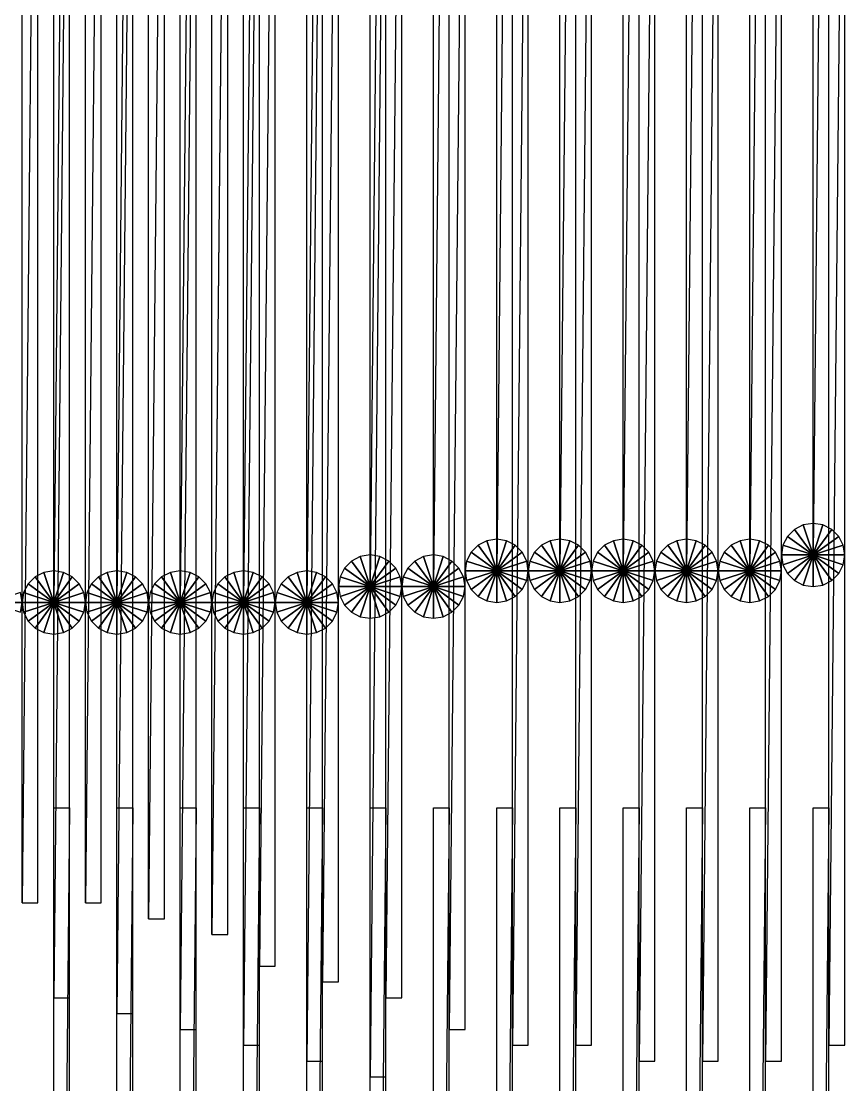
# Model space of a CAD drawing. Header units: metres. Extents: x -172 to 779, y -182 to 937.
# Drawn here: x 383 to 435, y 391.5 to 458.8 of the extents above; entities that cross this region are included whole.
import ezdxf

# ---------------------------------------------------------------- set-up
doc = ezdxf.new("R2010")
doc.units = ezdxf.units.M

msp = doc.modelspace()

# ---------------------------------------------------------------- linework, layer by layer
for points in [[(433, 425), (434, 425), (434, 526), (434.0001, 526.0001, 0.0001)], [(434, 526), (433, 425), (433, 526), (433.0001, 526.0001, 0.0001)], [(413, 424), (414, 424), (414, 525), (414.0001, 525.0001, 0.0001)], [(414, 525), (413, 424), (413, 525), (413.0001, 525.0001, 0.0001)], [(417, 424), (418, 424), (418, 525), (418.0001, 525.0001, 0.0001)], [(418, 525), (417, 424), (417, 525), (417.0001, 525.0001, 0.0001)], [(421, 424), (422, 424), (422, 525), (422.0001, 525.0001, 0.0001)], [(422, 525), (421, 424), (421, 525), (421.0001, 525.0001, 0.0001)], [(425, 424), (426, 424), (426, 525), (426.0001, 525.0001, 0.0001)], [(426, 525), (425, 424), (425, 525), (425.0001, 525.0001, 0.0001)], [(429, 424), (430, 424), (430, 525), (430.0001, 525.0001, 0.0001)], [(430, 525), (429, 424), (429, 525), (429.0001, 525.0001, 0.0001)], [(405, 423), (406, 423), (406, 524), (406.0001, 524.0001, 0.0001)], [(406, 524), (405, 423), (405, 524), (405.0001, 524.0001, 0.0001)], [(409, 423), (410, 423), (410, 524), (410.0001, 524.0001, 0.0001)], [(410, 524), (409, 423), (409, 524), (409.0001, 524.0001, 0.0001)], [(385, 422), (386, 422), (386, 523), (386.0001, 523.0001, 0.0001)], [(386, 523), (385, 422), (385, 523), (385.0001, 523.0001, 0.0001)], [(389, 422), (390, 422), (390, 523), (390.0001, 523.0001, 0.0001)], [(390, 523), (389, 422), (389, 523), (389.0001, 523.0001, 0.0001)], [(393, 422), (394, 422), (394, 523), (394.0001, 523.0001, 0.0001)], [(394, 523), (393, 422), (393, 523), (393.0001, 523.0001, 0.0001)], [(397, 422), (398, 422), (398, 523), (398.0001, 523.0001, 0.0001)], [(398, 523), (397, 422), (397, 523), (397.0001, 523.0001, 0.0001)], [(401, 422), (402, 422), (402, 523), (402.0001, 523.0001, 0.0001)], [(402, 523), (401, 422), (401, 523), (401.0001, 523.0001, 0.0001)], [(383, 403), (384, 403), (384, 504), (384.0001, 504.0001, 0.0001)], [(384, 504), (383, 403), (383, 504), (383.0001, 504.0001, 0.0001)], [(387, 403), (388, 403), (388, 504), (388.0001, 504.0001, 0.0001)], [(388, 504), (387, 403), (387, 504), (387.0001, 504.0001, 0.0001)], [(391, 402), (392, 402), (392, 503), (392.0001, 503.0001, 0.0001)], [(392, 503), (391, 402), (391, 503), (391.0001, 503.0001, 0.0001)], [(395, 401), (396, 401), (396, 502), (396.0001, 502.0001, 0.0001)], [(396, 502), (395, 401), (395, 502), (395.0001, 502.0001, 0.0001)], [(398, 399), (399, 399), (399, 500), (399.0001, 500.0001, 0.0001)], [(399, 500), (398, 399), (398, 500), (398.0001, 500.0001, 0.0001)], [(402, 398), (403, 398), (403, 499), (403.0001, 499.0001, 0.0001)], [(403, 499), (402, 398), (402, 499), (402.0001, 499.0001, 0.0001)], [(385, 397), (386, 397), (386, 498), (386.0001, 498.0001, 0.0001)], [(386, 498), (385, 397), (385, 498), (385.0001, 498.0001, 0.0001)], [(406, 397), (407, 397), (407, 498), (407.0001, 498.0001, 0.0001)], [(407, 498), (406, 397), (406, 498), (406.0001, 498.0001, 0.0001)], [(389, 396), (390, 396), (390, 497), (390.0001, 497.0001, 0.0001)], [(390, 497), (389, 396), (389, 497), (389.0001, 497.0001, 0.0001)], [(393, 395), (394, 395), (394, 496), (394.0001, 496.0001, 0.0001)], [(394, 496), (393, 395), (393, 496), (393.0001, 496.0001, 0.0001)], [(410, 395), (411, 395), (411, 496), (411.0001, 496.0001, 0.0001)], [(411, 496), (410, 395), (410, 496), (410.0001, 496.0001, 0.0001)], [(397, 394), (398, 394), (398, 495), (398.0001, 495.0001, 0.0001)], [(398, 495), (397, 394), (397, 495), (397.0001, 495.0001, 0.0001)], [(414, 394), (415, 394), (415, 495), (415.0001, 495.0001, 0.0001)], [(415, 495), (414, 394), (414, 495), (414.0001, 495.0001, 0.0001)], [(418, 394), (419, 394), (419, 495), (419.0001, 495.0001, 0.0001)], [(419, 495), (418, 394), (418, 495), (418.0001, 495.0001, 0.0001)], [(434, 394), (435, 394), (435, 495), (435.0001, 495.0001, 0.0001)], [(435, 495), (434, 394), (434, 495), (434.0001, 495.0001, 0.0001)], [(401, 393), (402, 393), (402, 494), (402.0001, 494.0001, 0.0001)], [(402, 494), (401, 393), (401, 494), (401.0001, 494.0001, 0.0001)], [(422, 393), (423, 393), (423, 494), (423.0001, 494.0001, 0.0001)], [(423, 494), (422, 393), (422, 494), (422.0001, 494.0001, 0.0001)], [(426, 393), (427, 393), (427, 494), (427.0001, 494.0001, 0.0001)], [(427, 494), (426, 393), (426, 494), (426.0001, 494.0001, 0.0001)], [(430, 393), (431, 393), (431, 494), (431.0001, 494.0001, 0.0001)], [(431, 494), (430, 393), (430, 494), (430.0001, 494.0001, 0.0001)], [(405, 392), (406, 392), (406, 493), (406.0001, 493.0001, 0.0001)], [(406, 493), (405, 392), (405, 493), (405.0001, 493.0001, 0.0001)], [(433, 425), (431.82443, 426.61804), (431.38196, 426.17557), (431.38205, 426.17566, 0.0001)], [(433, 425), (432.38196, 426.9021), (431.82443, 426.61804), (431.82452, 426.61813, 0.0001)], [(433, 425), (433, 427), (432.38196, 426.9021), (432.38205, 426.9022, 0.0001)], [(433, 425), (433.61804, 426.9021), (433, 427), (433.0001, 427.0001, 0.0001)], [(433, 425), (434.17557, 426.61804), (433.61804, 426.9021), (433.61813, 426.9022, 0.0001)], [(433, 425), (434.61804, 426.17557), (434.17557, 426.61804), (434.17566, 426.61813, 0.0001)], [(413, 424), (412.38196, 425.9021), (411.82443, 425.61804), (411.82452, 425.61813, 0.0001)], [(413, 424), (413, 426), (412.38196, 425.9021), (412.38205, 425.9022, 0.0001)], [(413, 424), (413.61804, 425.9021), (413, 426), (413.0001, 426.0001, 0.0001)], [(413, 424), (414.17557, 425.61804), (413.61804, 425.9021), (413.61813, 425.9022, 0.0001)], [(417, 424), (416.38196, 425.9021), (415.82443, 425.61804), (415.82452, 425.61813, 0.0001)], [(417, 424), (417, 426), (416.38196, 425.9021), (416.38205, 425.9022, 0.0001)], [(417, 424), (417.61804, 425.9021), (417, 426), (417.0001, 426.0001, 0.0001)], [(417, 424), (418.17557, 425.61804), (417.61804, 425.9021), (417.61813, 425.9022, 0.0001)], [(421, 424), (420.38196, 425.9021), (419.82443, 425.61804), (419.82452, 425.61813, 0.0001)], [(421, 424), (421, 426), (420.38196, 425.9021), (420.38205, 425.9022, 0.0001)], [(421, 424), (421.61804, 425.9021), (421, 426), (421.0001, 426.0001, 0.0001)], [(421, 424), (422.17557, 425.61804), (421.61804, 425.9021), (421.61813, 425.9022, 0.0001)], [(425, 424), (424.38196, 425.9021), (423.82443, 425.61804), (423.82452, 425.61813, 0.0001)], [(425, 424), (425, 426), (424.38196, 425.9021), (424.38205, 425.9022, 0.0001)], [(425, 424), (425.61804, 425.9021), (425, 426), (425.0001, 426.0001, 0.0001)], [(425, 424), (426.17557, 425.61804), (425.61804, 425.9021), (425.61813, 425.9022, 0.0001)], [(429, 424), (428.38196, 425.9021), (427.82443, 425.61804), (427.82452, 425.61813, 0.0001)], [(429, 424), (429, 426), (428.38196, 425.9021), (428.38205, 425.9022, 0.0001)], [(429, 424), (429.61804, 425.9021), (429, 426), (429.0001, 426.0001, 0.0001)], [(429, 424), (430.17557, 425.61804), (429.61804, 425.9021), (429.61813, 425.9022, 0.0001)], [(433, 425), (431.38196, 426.17557), (431.0979, 425.61804), (431.098, 425.61813, 0.0001)], [(433, 425), (434.9021, 425.61804), (434.61804, 426.17557), (434.61813, 426.17566, 0.0001)], [(413, 424), (411.38196, 425.17557), (411.0979, 424.61804), (411.098, 424.61813, 0.0001)], [(413, 424), (411.82443, 425.61804), (411.38196, 425.17557), (411.38205, 425.17566, 0.0001)], [(413, 424), (414.61804, 425.17557), (414.17557, 425.61804), (414.17566, 425.61813, 0.0001)], [(413, 424), (414.9021, 424.61804), (414.61804, 425.17557), (414.61813, 425.17566, 0.0001)], [(417, 424), (415.38196, 425.17557), (415.0979, 424.61804), (415.098, 424.61813, 0.0001)], [(417, 424), (415.82443, 425.61804), (415.38196, 425.17557), (415.38205, 425.17566, 0.0001)], [(417, 424), (418.61804, 425.17557), (418.17557, 425.61804), (418.17566, 425.61813, 0.0001)], [(417, 424), (418.9021, 424.61804), (418.61804, 425.17557), (418.61813, 425.17566, 0.0001)], [(421, 424), (419.38196, 425.17557), (419.0979, 424.61804), (419.098, 424.61813, 0.0001)], [(421, 424), (419.82443, 425.61804), (419.38196, 425.17557), (419.38205, 425.17566, 0.0001)], [(421, 424), (422.61804, 425.17557), (422.17557, 425.61804), (422.17566, 425.61813, 0.0001)], [(421, 424), (422.9021, 424.61804), (422.61804, 425.17557), (422.61813, 425.17566, 0.0001)], [(425, 424), (423.38196, 425.17557), (423.0979, 424.61804), (423.098, 424.61813, 0.0001)], [(425, 424), (423.82443, 425.61804), (423.38196, 425.17557), (423.38205, 425.17566, 0.0001)], [(425, 424), (426.61804, 425.17557), (426.17557, 425.61804), (426.17566, 425.61813, 0.0001)], [(425, 424), (426.9021, 424.61804), (426.61804, 425.17557), (426.61813, 425.17566, 0.0001)], [(429, 424), (427.38196, 425.17557), (427.0979, 424.61804), (427.098, 424.61813, 0.0001)], [(429, 424), (427.82443, 425.61804), (427.38196, 425.17557), (427.38205, 425.17566, 0.0001)], [(429, 424), (430.61804, 425.17557), (430.17557, 425.61804), (430.17566, 425.61813, 0.0001)], [(429, 424), (430.9021, 424.61804), (430.61804, 425.17557), (430.61813, 425.17566, 0.0001)], [(433, 425), (431.0979, 425.61804), (431, 425), (431.0001, 425.0001, 0.0001)], [(433, 425), (435, 425), (434.9021, 425.61804), (434.9022, 425.61813, 0.0001)], [(405, 423), (403.82443, 424.61804), (403.38196, 424.17557), (403.38205, 424.17566, 0.0001)], [(405, 423), (404.38196, 424.9021), (403.82443, 424.61804), (403.82452, 424.61813, 0.0001)], [(405, 423), (405, 425), (404.38196, 424.9021), (404.38205, 424.9022, 0.0001)], [(405, 423), (405.61804, 424.9021), (405, 425), (405.0001, 425.0001, 0.0001)], [(405, 423), (406.17557, 424.61804), (405.61804, 424.9021), (405.61813, 424.9022, 0.0001)], [(405, 423), (406.61804, 424.17557), (406.17557, 424.61804), (406.17566, 424.61813, 0.0001)], [(409, 423), (407.82443, 424.61804), (407.38196, 424.17557), (407.38205, 424.17566, 0.0001)], [(409, 423), (408.38196, 424.9021), (407.82443, 424.61804), (407.82452, 424.61813, 0.0001)], [(409, 423), (409, 425), (408.38196, 424.9021), (408.38205, 424.9022, 0.0001)], [(409, 423), (409.61804, 424.9021), (409, 425), (409.0001, 425.0001, 0.0001)], [(409, 423), (410.17557, 424.61804), (409.61804, 424.9021), (409.61813, 424.9022, 0.0001)], [(409, 423), (410.61804, 424.17557), (410.17557, 424.61804), (410.17566, 424.61813, 0.0001)], [(413, 424), (411.0979, 424.61804), (411, 424), (411.0001, 424.0001, 0.0001)], [(413, 424), (415, 424), (414.9021, 424.61804), (414.9022, 424.61813, 0.0001)], [(417, 424), (415.0979, 424.61804), (415, 424), (415.0001, 424.0001, 0.0001)], [(417, 424), (419, 424), (418.9021, 424.61804), (418.9022, 424.61813, 0.0001)], [(421, 424), (419.0979, 424.61804), (419, 424), (419.0001, 424.0001, 0.0001)], [(421, 424), (423, 424), (422.9021, 424.61804), (422.9022, 424.61813, 0.0001)], [(425, 424), (423.0979, 424.61804), (423, 424), (423.0001, 424.0001, 0.0001)], [(425, 424), (427, 424), (426.9021, 424.61804), (426.9022, 424.61813, 0.0001)], [(429, 424), (427.0979, 424.61804), (427, 424), (427.0001, 424.0001, 0.0001)], [(429, 424), (431, 424), (430.9021, 424.61804), (430.9022, 424.61813, 0.0001)], [(433, 425), (431, 425), (431.0979, 424.38196), (431.098, 424.38205, 0.0001)], [(433, 425), (431.0979, 424.38196), (431.38196, 423.82443), (431.38205, 423.82452, 0.0001)], [(433, 425), (431.38196, 423.82443), (431.82443, 423.38196), (431.82452, 423.38205, 0.0001)], [(433, 425), (431.82443, 423.38196), (432.38196, 423.0979), (432.38205, 423.098, 0.0001)], [(433, 425), (432.38196, 423.0979), (433, 423), (433.0001, 423.0001, 0.0001)], [(433, 425), (434.9021, 424.38196), (435, 425), (435.0001, 425.0001, 0.0001)], [(433, 425), (433, 423), (433.61804, 423.0979), (433.61813, 423.098, 0.0001)], [(433, 425), (433.61804, 423.0979), (434.17557, 423.38196), (434.17566, 423.38205, 0.0001)], [(433, 425), (434.17557, 423.38196), (434.61804, 423.82443), (434.61813, 423.82452, 0.0001)], [(433, 425), (434.61804, 423.82443), (434.9021, 424.38196), (434.9022, 424.38205, 0.0001)], [(385, 422), (384.38196, 423.9021), (383.82443, 423.61804), (383.82452, 423.61813, 0.0001)], [(385, 422), (385, 424), (384.38196, 423.9021), (384.38205, 423.9022, 0.0001)], [(385, 422), (385.61804, 423.9021), (385, 424), (385.0001, 424.0001, 0.0001)], [(385, 422), (386.17557, 423.61804), (385.61804, 423.9021), (385.61813, 423.9022, 0.0001)], [(389, 422), (388.38196, 423.9021), (387.82443, 423.61804), (387.82452, 423.61813, 0.0001)], [(389, 422), (389, 424), (388.38196, 423.9021), (388.38205, 423.9022, 0.0001)], [(389, 422), (389.61804, 423.9021), (389, 424), (389.0001, 424.0001, 0.0001)], [(389, 422), (390.17557, 423.61804), (389.61804, 423.9021), (389.61813, 423.9022, 0.0001)], [(393, 422), (392.38196, 423.9021), (391.82443, 423.61804), (391.82452, 423.61813, 0.0001)], [(393, 422), (393, 424), (392.38196, 423.9021), (392.38205, 423.9022, 0.0001)], [(393, 422), (393.61804, 423.9021), (393, 424), (393.0001, 424.0001, 0.0001)], [(393, 422), (394.17557, 423.61804), (393.61804, 423.9021), (393.61813, 423.9022, 0.0001)], [(397, 422), (396.38196, 423.9021), (395.82443, 423.61804), (395.82452, 423.61813, 0.0001)], [(397, 422), (397, 424), (396.38196, 423.9021), (396.38205, 423.9022, 0.0001)], [(397, 422), (397.61804, 423.9021), (397, 424), (397.0001, 424.0001, 0.0001)], [(397, 422), (398.17557, 423.61804), (397.61804, 423.9021), (397.61813, 423.9022, 0.0001)], [(401, 422), (400.38196, 423.9021), (399.82443, 423.61804), (399.82452, 423.61813, 0.0001)], [(401, 422), (401, 424), (400.38196, 423.9021), (400.38205, 423.9022, 0.0001)], [(401, 422), (401.61804, 423.9021), (401, 424), (401.0001, 424.0001, 0.0001)], [(401, 422), (402.17557, 423.61804), (401.61804, 423.9021), (401.61813, 423.9022, 0.0001)], [(405, 423), (403.38196, 424.17557), (403.0979, 423.61804), (403.098, 423.61813, 0.0001)], [(405, 423), (406.9021, 423.61804), (406.61804, 424.17557), (406.61813, 424.17566, 0.0001)], [(409, 423), (407.38196, 424.17557), (407.0979, 423.61804), (407.098, 423.61813, 0.0001)], [(409, 423), (410.9021, 423.61804), (410.61804, 424.17557), (410.61813, 424.17566, 0.0001)], [(413, 424), (411, 424), (411.0979, 423.38196), (411.098, 423.38205, 0.0001)], [(413, 424), (411.0979, 423.38196), (411.38196, 422.82443), (411.38205, 422.82452, 0.0001)], [(413, 424), (411.38196, 422.82443), (411.82443, 422.38196), (411.82452, 422.38205, 0.0001)], [(413, 424), (411.82443, 422.38196), (412.38196, 422.0979), (412.38205, 422.098, 0.0001)], [(413, 424), (412.38196, 422.0979), (413, 422), (413.0001, 422.0001, 0.0001)], [(413, 424), (414.9021, 423.38196), (415, 424), (415.0001, 424.0001, 0.0001)], [(413, 424), (413, 422), (413.61804, 422.0979), (413.61813, 422.098, 0.0001)], [(413, 424), (413.61804, 422.0979), (414.17557, 422.38196), (414.17566, 422.38205, 0.0001)], [(413, 424), (414.17557, 422.38196), (414.61804, 422.82443), (414.61813, 422.82452, 0.0001)], [(413, 424), (414.61804, 422.82443), (414.9021, 423.38196), (414.9022, 423.38205, 0.0001)], [(417, 424), (415, 424), (415.0979, 423.38196), (415.098, 423.38205, 0.0001)], [(417, 424), (415.0979, 423.38196), (415.38196, 422.82443), (415.38205, 422.82452, 0.0001)], [(417, 424), (415.38196, 422.82443), (415.82443, 422.38196), (415.82452, 422.38205, 0.0001)], [(417, 424), (415.82443, 422.38196), (416.38196, 422.0979), (416.38205, 422.098, 0.0001)], [(417, 424), (416.38196, 422.0979), (417, 422), (417.0001, 422.0001, 0.0001)], [(417, 424), (418.9021, 423.38196), (419, 424), (419.0001, 424.0001, 0.0001)], [(417, 424), (417, 422), (417.61804, 422.0979), (417.61813, 422.098, 0.0001)], [(417, 424), (417.61804, 422.0979), (418.17557, 422.38196), (418.17566, 422.38205, 0.0001)], [(417, 424), (418.17557, 422.38196), (418.61804, 422.82443), (418.61813, 422.82452, 0.0001)], [(417, 424), (418.61804, 422.82443), (418.9021, 423.38196), (418.9022, 423.38205, 0.0001)], [(421, 424), (419, 424), (419.0979, 423.38196), (419.098, 423.38205, 0.0001)], [(421, 424), (419.0979, 423.38196), (419.38196, 422.82443), (419.38205, 422.82452, 0.0001)], [(421, 424), (419.38196, 422.82443), (419.82443, 422.38196), (419.82452, 422.38205, 0.0001)], [(421, 424), (419.82443, 422.38196), (420.38196, 422.0979), (420.38205, 422.098, 0.0001)], [(421, 424), (420.38196, 422.0979), (421, 422), (421.0001, 422.0001, 0.0001)], [(421, 424), (422.9021, 423.38196), (423, 424), (423.0001, 424.0001, 0.0001)], [(421, 424), (421, 422), (421.61804, 422.0979), (421.61813, 422.098, 0.0001)], [(421, 424), (421.61804, 422.0979), (422.17557, 422.38196), (422.17566, 422.38205, 0.0001)], [(421, 424), (422.17557, 422.38196), (422.61804, 422.82443), (422.61813, 422.82452, 0.0001)], [(421, 424), (422.61804, 422.82443), (422.9021, 423.38196), (422.9022, 423.38205, 0.0001)], [(425, 424), (423, 424), (423.0979, 423.38196), (423.098, 423.38205, 0.0001)], [(425, 424), (423.0979, 423.38196), (423.38196, 422.82443), (423.38205, 422.82452, 0.0001)], [(425, 424), (423.38196, 422.82443), (423.82443, 422.38196), (423.82452, 422.38205, 0.0001)], [(425, 424), (423.82443, 422.38196), (424.38196, 422.0979), (424.38205, 422.098, 0.0001)], [(425, 424), (424.38196, 422.0979), (425, 422), (425.0001, 422.0001, 0.0001)], [(425, 424), (426.9021, 423.38196), (427, 424), (427.0001, 424.0001, 0.0001)], [(425, 424), (425, 422), (425.61804, 422.0979), (425.61813, 422.098, 0.0001)], [(425, 424), (425.61804, 422.0979), (426.17557, 422.38196), (426.17566, 422.38205, 0.0001)], [(425, 424), (426.17557, 422.38196), (426.61804, 422.82443), (426.61813, 422.82452, 0.0001)], [(425, 424), (426.61804, 422.82443), (426.9021, 423.38196), (426.9022, 423.38205, 0.0001)], [(429, 424), (427, 424), (427.0979, 423.38196), (427.098, 423.38205, 0.0001)], [(429, 424), (427.0979, 423.38196), (427.38196, 422.82443), (427.38205, 422.82452, 0.0001)], [(429, 424), (427.38196, 422.82443), (427.82443, 422.38196), (427.82452, 422.38205, 0.0001)], [(429, 424), (427.82443, 422.38196), (428.38196, 422.0979), (428.38205, 422.098, 0.0001)], [(429, 424), (428.38196, 422.0979), (429, 422), (429.0001, 422.0001, 0.0001)], [(429, 424), (430.9021, 423.38196), (431, 424), (431.0001, 424.0001, 0.0001)], [(429, 424), (429, 422), (429.61804, 422.0979), (429.61813, 422.098, 0.0001)], [(429, 424), (429.61804, 422.0979), (430.17557, 422.38196), (430.17566, 422.38205, 0.0001)], [(429, 424), (430.17557, 422.38196), (430.61804, 422.82443), (430.61813, 422.82452, 0.0001)], [(429, 424), (430.61804, 422.82443), (430.9021, 423.38196), (430.9022, 423.38205, 0.0001)], [(385, 422), (383.38196, 423.17557), (383.0979, 422.61804), (383.098, 422.61813, 0.0001)], [(385, 422), (383.82443, 423.61804), (383.38196, 423.17557), (383.38205, 423.17566, 0.0001)], [(385, 422), (386.61804, 423.17557), (386.17557, 423.61804), (386.17566, 423.61813, 0.0001)], [(385, 422), (386.9021, 422.61804), (386.61804, 423.17557), (386.61813, 423.17566, 0.0001)], [(389, 422), (387.38196, 423.17557), (387.0979, 422.61804), (387.098, 422.61813, 0.0001)], [(389, 422), (387.82443, 423.61804), (387.38196, 423.17557), (387.38205, 423.17566, 0.0001)], [(389, 422), (390.61804, 423.17557), (390.17557, 423.61804), (390.17566, 423.61813, 0.0001)], [(389, 422), (390.9021, 422.61804), (390.61804, 423.17557), (390.61813, 423.17566, 0.0001)], [(393, 422), (391.38196, 423.17557), (391.0979, 422.61804), (391.098, 422.61813, 0.0001)], [(393, 422), (391.82443, 423.61804), (391.38196, 423.17557), (391.38205, 423.17566, 0.0001)], [(393, 422), (394.61804, 423.17557), (394.17557, 423.61804), (394.17566, 423.61813, 0.0001)], [(393, 422), (394.9021, 422.61804), (394.61804, 423.17557), (394.61813, 423.17566, 0.0001)], [(397, 422), (395.38196, 423.17557), (395.0979, 422.61804), (395.098, 422.61813, 0.0001)], [(397, 422), (395.82443, 423.61804), (395.38196, 423.17557), (395.38205, 423.17566, 0.0001)], [(397, 422), (398.61804, 423.17557), (398.17557, 423.61804), (398.17566, 423.61813, 0.0001)], [(397, 422), (398.9021, 422.61804), (398.61804, 423.17557), (398.61813, 423.17566, 0.0001)], [(401, 422), (399.38196, 423.17557), (399.0979, 422.61804), (399.098, 422.61813, 0.0001)], [(401, 422), (399.82443, 423.61804), (399.38196, 423.17557), (399.38205, 423.17566, 0.0001)], [(401, 422), (402.61804, 423.17557), (402.17557, 423.61804), (402.17566, 423.61813, 0.0001)], [(401, 422), (402.9021, 422.61804), (402.61804, 423.17557), (402.61813, 423.17566, 0.0001)], [(405, 423), (403.0979, 423.61804), (403, 423), (403.0001, 423.0001, 0.0001)], [(405, 423), (407, 423), (406.9021, 423.61804), (406.9022, 423.61813, 0.0001)], [(409, 423), (407.0979, 423.61804), (407, 423), (407.0001, 423.0001, 0.0001)], [(409, 423), (411, 423), (410.9021, 423.61804), (410.9022, 423.61813, 0.0001)], [(381, 422), (383, 422), (382.9021, 422.61804), (382.9022, 422.61813, 0.0001)], [(385, 422), (383.0979, 422.61804), (383, 422), (383.0001, 422.0001, 0.0001)], [(385, 422), (387, 422), (386.9021, 422.61804), (386.9022, 422.61813, 0.0001)], [(389, 422), (387.0979, 422.61804), (387, 422), (387.0001, 422.0001, 0.0001)], [(389, 422), (391, 422), (390.9021, 422.61804), (390.9022, 422.61813, 0.0001)], [(393, 422), (391.0979, 422.61804), (391, 422), (391.0001, 422.0001, 0.0001)], [(393, 422), (395, 422), (394.9021, 422.61804), (394.9022, 422.61813, 0.0001)], [(397, 422), (395.0979, 422.61804), (395, 422), (395.0001, 422.0001, 0.0001)], [(397, 422), (399, 422), (398.9021, 422.61804), (398.9022, 422.61813, 0.0001)], [(401, 422), (399.0979, 422.61804), (399, 422), (399.0001, 422.0001, 0.0001)], [(401, 422), (403, 422), (402.9021, 422.61804), (402.9022, 422.61813, 0.0001)], [(405, 423), (403, 423), (403.0979, 422.38196), (403.098, 422.38205, 0.0001)], [(405, 423), (403.0979, 422.38196), (403.38196, 421.82443), (403.38205, 421.82452, 0.0001)], [(405, 423), (403.38196, 421.82443), (403.82443, 421.38196), (403.82452, 421.38205, 0.0001)], [(405, 423), (403.82443, 421.38196), (404.38196, 421.0979), (404.38205, 421.098, 0.0001)], [(405, 423), (404.38196, 421.0979), (405, 421), (405.0001, 421.0001, 0.0001)], [(405, 423), (406.9021, 422.38196), (407, 423), (407.0001, 423.0001, 0.0001)], [(405, 423), (405, 421), (405.61804, 421.0979), (405.61813, 421.098, 0.0001)], [(405, 423), (405.61804, 421.0979), (406.17557, 421.38196), (406.17566, 421.38205, 0.0001)], [(405, 423), (406.17557, 421.38196), (406.61804, 421.82443), (406.61813, 421.82452, 0.0001)], [(405, 423), (406.61804, 421.82443), (406.9021, 422.38196), (406.9022, 422.38205, 0.0001)], [(409, 423), (407, 423), (407.0979, 422.38196), (407.098, 422.38205, 0.0001)], [(409, 423), (407.0979, 422.38196), (407.38196, 421.82443), (407.38205, 421.82452, 0.0001)], [(409, 423), (407.38196, 421.82443), (407.82443, 421.38196), (407.82452, 421.38205, 0.0001)], [(409, 423), (407.82443, 421.38196), (408.38196, 421.0979), (408.38205, 421.098, 0.0001)], [(409, 423), (408.38196, 421.0979), (409, 421), (409.0001, 421.0001, 0.0001)], [(409, 423), (410.9021, 422.38196), (411, 423), (411.0001, 423.0001, 0.0001)], [(409, 423), (409, 421), (409.61804, 421.0979), (409.61813, 421.098, 0.0001)], [(409, 423), (409.61804, 421.0979), (410.17557, 421.38196), (410.17566, 421.38205, 0.0001)], [(409, 423), (410.17557, 421.38196), (410.61804, 421.82443), (410.61813, 421.82452, 0.0001)], [(409, 423), (410.61804, 421.82443), (410.9021, 422.38196), (410.9022, 422.38205, 0.0001)], [(381, 422), (382.9021, 421.38196), (383, 422), (383.0001, 422.0001, 0.0001)], [(385, 422), (383, 422), (383.0979, 421.38196), (383.098, 421.38205, 0.0001)], [(385, 422), (383.0979, 421.38196), (383.38196, 420.82443), (383.38205, 420.82452, 0.0001)], [(385, 422), (383.38196, 420.82443), (383.82443, 420.38196), (383.82452, 420.38205, 0.0001)], [(385, 422), (383.82443, 420.38196), (384.38196, 420.0979), (384.38205, 420.098, 0.0001)], [(385, 422), (384.38196, 420.0979), (385, 420), (385.0001, 420.0001, 0.0001)], [(385, 422), (386.9021, 421.38196), (387, 422), (387.0001, 422.0001, 0.0001)], [(385, 422), (385, 420), (385.61804, 420.0979), (385.61813, 420.098, 0.0001)], [(385, 422), (385.61804, 420.0979), (386.17557, 420.38196), (386.17566, 420.38205, 0.0001)], [(385, 422), (386.17557, 420.38196), (386.61804, 420.82443), (386.61813, 420.82452, 0.0001)], [(385, 422), (386.61804, 420.82443), (386.9021, 421.38196), (386.9022, 421.38205, 0.0001)], [(389, 422), (387, 422), (387.0979, 421.38196), (387.098, 421.38205, 0.0001)], [(389, 422), (387.0979, 421.38196), (387.38196, 420.82443), (387.38205, 420.82452, 0.0001)], [(389, 422), (387.38196, 420.82443), (387.82443, 420.38196), (387.82452, 420.38205, 0.0001)], [(389, 422), (387.82443, 420.38196), (388.38196, 420.0979), (388.38205, 420.098, 0.0001)], [(389, 422), (388.38196, 420.0979), (389, 420), (389.0001, 420.0001, 0.0001)], [(389, 422), (390.9021, 421.38196), (391, 422), (391.0001, 422.0001, 0.0001)], [(389, 422), (389, 420), (389.61804, 420.0979), (389.61813, 420.098, 0.0001)], [(389, 422), (389.61804, 420.0979), (390.17557, 420.38196), (390.17566, 420.38205, 0.0001)], [(389, 422), (390.17557, 420.38196), (390.61804, 420.82443), (390.61813, 420.82452, 0.0001)], [(389, 422), (390.61804, 420.82443), (390.9021, 421.38196), (390.9022, 421.38205, 0.0001)], [(393, 422), (391, 422), (391.0979, 421.38196), (391.098, 421.38205, 0.0001)], [(393, 422), (391.0979, 421.38196), (391.38196, 420.82443), (391.38205, 420.82452, 0.0001)], [(393, 422), (391.38196, 420.82443), (391.82443, 420.38196), (391.82452, 420.38205, 0.0001)], [(393, 422), (391.82443, 420.38196), (392.38196, 420.0979), (392.38205, 420.098, 0.0001)], [(393, 422), (392.38196, 420.0979), (393, 420), (393.0001, 420.0001, 0.0001)], [(393, 422), (394.9021, 421.38196), (395, 422), (395.0001, 422.0001, 0.0001)], [(393, 422), (393, 420), (393.61804, 420.0979), (393.61813, 420.098, 0.0001)], [(393, 422), (393.61804, 420.0979), (394.17557, 420.38196), (394.17566, 420.38205, 0.0001)], [(393, 422), (394.17557, 420.38196), (394.61804, 420.82443), (394.61813, 420.82452, 0.0001)], [(393, 422), (394.61804, 420.82443), (394.9021, 421.38196), (394.9022, 421.38205, 0.0001)], [(397, 422), (395, 422), (395.0979, 421.38196), (395.098, 421.38205, 0.0001)], [(397, 422), (395.0979, 421.38196), (395.38196, 420.82443), (395.38205, 420.82452, 0.0001)], [(397, 422), (395.38196, 420.82443), (395.82443, 420.38196), (395.82452, 420.38205, 0.0001)], [(397, 422), (395.82443, 420.38196), (396.38196, 420.0979), (396.38205, 420.098, 0.0001)], [(397, 422), (396.38196, 420.0979), (397, 420), (397.0001, 420.0001, 0.0001)], [(397, 422), (398.9021, 421.38196), (399, 422), (399.0001, 422.0001, 0.0001)], [(397, 422), (397, 420), (397.61804, 420.0979), (397.61813, 420.098, 0.0001)], [(397, 422), (397.61804, 420.0979), (398.17557, 420.38196), (398.17566, 420.38205, 0.0001)], [(397, 422), (398.17557, 420.38196), (398.61804, 420.82443), (398.61813, 420.82452, 0.0001)], [(397, 422), (398.61804, 420.82443), (398.9021, 421.38196), (398.9022, 421.38205, 0.0001)], [(401, 422), (399, 422), (399.0979, 421.38196), (399.098, 421.38205, 0.0001)], [(401, 422), (399.0979, 421.38196), (399.38196, 420.82443), (399.38205, 420.82452, 0.0001)], [(401, 422), (399.38196, 420.82443), (399.82443, 420.38196), (399.82452, 420.38205, 0.0001)], [(401, 422), (399.82443, 420.38196), (400.38196, 420.0979), (400.38205, 420.098, 0.0001)], [(401, 422), (400.38196, 420.0979), (401, 420), (401.0001, 420.0001, 0.0001)], [(401, 422), (402.9021, 421.38196), (403, 422), (403.0001, 422.0001, 0.0001)], [(401, 422), (401, 420), (401.61804, 420.0979), (401.61813, 420.098, 0.0001)], [(401, 422), (401.61804, 420.0979), (402.17557, 420.38196), (402.17566, 420.38205, 0.0001)], [(401, 422), (402.17557, 420.38196), (402.61804, 420.82443), (402.61813, 420.82452, 0.0001)], [(401, 422), (402.61804, 420.82443), (402.9021, 421.38196), (402.9022, 421.38205, 0.0001)], [(385, 308), (386, 308), (386, 409), (386.0001, 409.0001, 0.0001)], [(386, 409), (385, 308), (385, 409), (385.0001, 409.0001, 0.0001)], [(389, 308), (390, 308), (390, 409), (390.0001, 409.0001, 0.0001)], [(390, 409), (389, 308), (389, 409), (389.0001, 409.0001, 0.0001)], [(393, 308), (394, 308), (394, 409), (394.0001, 409.0001, 0.0001)], [(394, 409), (393, 308), (393, 409), (393.0001, 409.0001, 0.0001)], [(397, 308), (398, 308), (398, 409), (398.0001, 409.0001, 0.0001)], [(398, 409), (397, 308), (397, 409), (397.0001, 409.0001, 0.0001)], [(401, 308), (402, 308), (402, 409), (402.0001, 409.0001, 0.0001)], [(402, 409), (401, 308), (401, 409), (401.0001, 409.0001, 0.0001)], [(405, 308), (406, 308), (406, 409), (406.0001, 409.0001, 0.0001)], [(406, 409), (405, 308), (405, 409), (405.0001, 409.0001, 0.0001)], [(409, 308), (410, 308), (410, 409), (410.0001, 409.0001, 0.0001)], [(410, 409), (409, 308), (409, 409), (409.0001, 409.0001, 0.0001)], [(413, 308), (414, 308), (414, 409), (414.0001, 409.0001, 0.0001)], [(414, 409), (413, 308), (413, 409), (413.0001, 409.0001, 0.0001)], [(417, 308), (418, 308), (418, 409), (418.0001, 409.0001, 0.0001)], [(418, 409), (417, 308), (417, 409), (417.0001, 409.0001, 0.0001)], [(421, 308), (422, 308), (422, 409), (422.0001, 409.0001, 0.0001)], [(422, 409), (421, 308), (421, 409), (421.0001, 409.0001, 0.0001)], [(425, 308), (426, 308), (426, 409), (426.0001, 409.0001, 0.0001)], [(426, 409), (425, 308), (425, 409), (425.0001, 409.0001, 0.0001)], [(429, 308), (430, 308), (430, 409), (430.0001, 409.0001, 0.0001)], [(430, 409), (429, 308), (429, 409), (429.0001, 409.0001, 0.0001)], [(433, 308), (434, 308), (434, 409), (434.0001, 409.0001, 0.0001)], [(434, 409), (433, 308), (433, 409), (433.0001, 409.0001, 0.0001)]]:
    msp.add_3dface(points)

doc.saveas('drawing.dxf')
